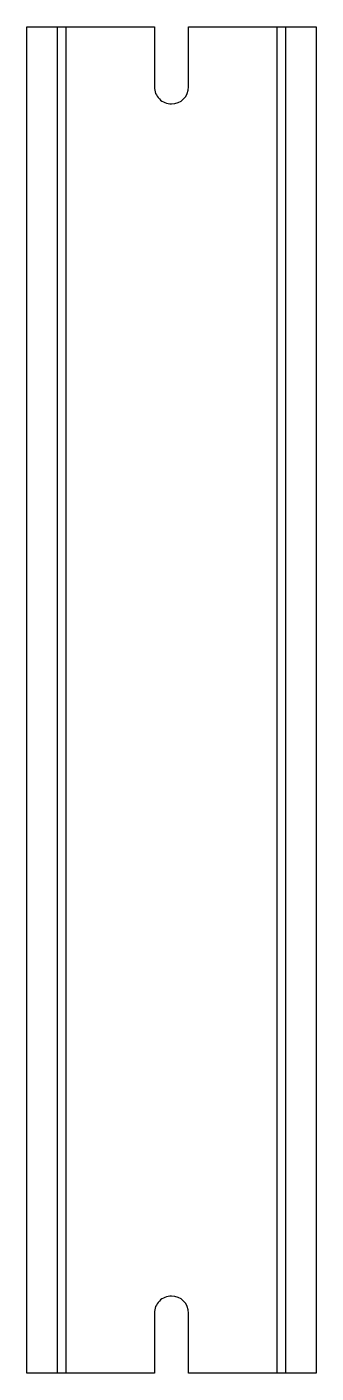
# Model space of a CAD drawing. Header units: millimetres. Extents: x -18 to 18, y -53 to 110.
import ezdxf

# ---------------------------------------------------------------- set-up
doc = ezdxf.new("R2010")
doc.units = ezdxf.units.MM
doc.layers.add('MAIN-1', color=7, linetype='Continuous')
doc.layers.add('MAIN-2', color=7, linetype='Continuous')

msp = doc.modelspace()

# ---------------------------------------------------------------- linework, layer by layer
at = {"layer": 'MAIN-1'}
for p, q in [((-17.5, -52.5), (-17.5, 110.5)), ((-17.5, 110.5), (-13.8, 110.5)), ((-13.8, 110.5), (-2.075, 110.5)), ((-13.8, -52.5), (-13.8, 110.5)), ((-2.075, 110.5), (-2.075, 103.25)), ((2.075, 110.5), (13.8, 110.5)), ((2.075, 103.25), (2.075, 110.5)), ((13.8, 110.5), (13.8, -52.5)), ((13.8, 110.5), (17.5, 110.5)), ((17.5, 110.5), (17.5, -52.5)), ((-2.075, -45.25), (-2.075, -52.5)), ((2.075, -52.5), (2.075, -45.25)), ((-13.8, -52.5), (-17.5, -52.5)), ((-2.075, -52.5), (-13.8, -52.5)), ((13.8, -52.5), (2.075, -52.5)), ((17.5, -52.5), (13.8, -52.5))]:
    msp.add_line(p, q, dxfattribs=at)
for centre, start, end in [((0, 103.25), 180.00002, 270.00002), ((0, 103.25), 270.00002, 0), ((0, -45.25), 89.99998, 180.00002), ((0, -45.25), 0, 89.99998)]:
    msp.add_arc(centre, 2.075, start, end, dxfattribs=at)
at = {"layer": 'MAIN-2'}
for p, q in [((-17.5, 110.5), (-17.5, 110.5)), ((-13.8, 110.5), (-13.8, 110.5)), ((-12.8, 110.5), (-12.8, 110.5)), ((-12.8, 110.5), (-12.8, -52.5)), ((-2.075, 110.5), (-2.075, 110.5)), ((2.075, 110.5), (2.075, 110.5)), ((12.8, 110.5), (12.8, 110.5)), ((12.8, -52.5), (12.8, 110.5)), ((13.8, 110.5), (13.8, 110.5)), ((17.5, 110.5), (17.5, 110.5)), ((-2.075, 103.25), (-2.075, 103.25)), ((2.075, 103.25), (2.075, 103.25)), ((0, 101.175), (0, 101.175)), ((0, -43.175), (0, -43.175)), ((-2.075, -45.25), (-2.075, -45.25)), ((2.075, -45.25), (2.075, -45.25)), ((-17.5, -52.5), (-17.5, -52.5)), ((-13.8, -52.5), (-13.8, -52.5)), ((-12.8, -52.5), (-12.8, -52.5)), ((-2.075, -52.5), (-2.075, -52.5)), ((2.075, -52.5), (2.075, -52.5)), ((12.8, -52.5), (12.8, -52.5)), ((13.8, -52.5), (13.8, -52.5)), ((17.5, -52.5), (17.5, -52.5))]:
    msp.add_line(p, q, dxfattribs=at)

doc.saveas('drawing.dxf')
